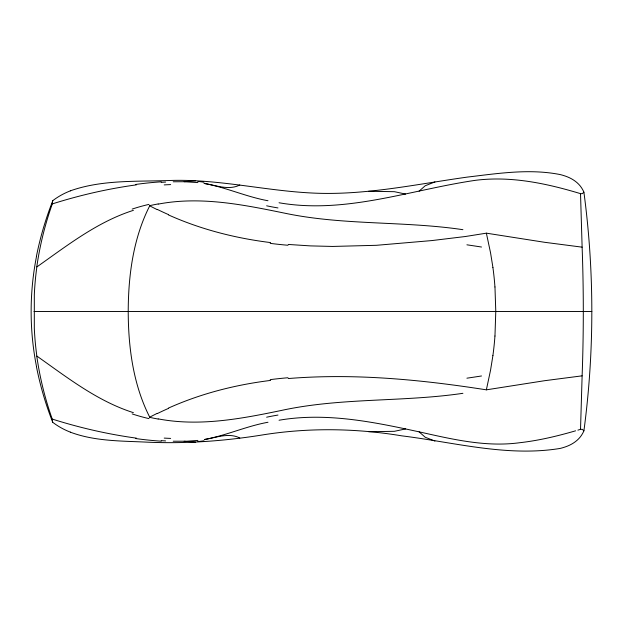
<?xml version="1.0" encoding="UTF-8"?>
<svg xmlns="http://www.w3.org/2000/svg" width="623" height="623" viewBox="0 0 623 623"><rect width="100%" height="100%" fill="white"/><g stroke="black" fill="none" stroke-linecap="round" stroke-linejoin="round"><path stroke-width="0.93" d="M70.337 190.833C102.39 179.479 137.13 181.768 170.585 180.468C217.84 178.941 264.152 190.568 311.165 192.974C363.785 195.824 415.611 184.291 467.437 177.08C498.057 173.451 529.488 168.483 560.108 174.557A57.129 57.129 0 0 1 565.411 176.122C572.451 178.528 579.102 182.998 582.676 189.68A28.759 28.759 0 0 1 583.907 192.196C594.451 271.293 594.451 351.707 583.915 430.805A28.759 28.759 0 0 1 582.684 433.32C579.102 440.002 572.451 444.479 565.411 446.87A57.129 57.129 0 0 1 560.108 448.435C507.293 457.111 454.05 442.283 401.835 435.851C355.733 428.219 308.51 427.518 262.338 434.963C223.493 441.201 184.151 443.997 144.832 442.05C119.85 440.936 94.065 441.092 70.337 432.167M133.392 412.652C97.422 401.212 67.284 377.522 36.858 356.076A300.294 300.294 0 0 1 34.312 328.282L34.32 294.718A300.294 300.294 0 0 1 36.858 266.924C67.284 245.478 97.422 221.788 133.392 210.348M577.91 430.127L580.527 429.348L582.123 375.84C583.689 332.955 583.704 290.045 582.123 247.16L580.527 193.652C546.558 183.396 510.868 175.787 475.263 180.343C410.308 189.851 345.469 214.351 279.042 202.763M494.966 336.031L495.783 311.5L494.966 286.969M36.773 266.909A325.338 325.338 0 0 1 52.285 203.955L52.667 200.824M492.918 355.554L490.55 370.171L486.368 389.834C420.977 379.617 354.401 373.146 288.231 378.55M419.115 191.152L425.221 185.755L434.916 181.939M239.785 185C228.68 190.724 215.465 185.163 203.962 183.411M583.915 192.196L582.271 193.66L580.527 193.652M157.167 413.368L149.707 417.145C133.197 384.632 128.33 347.579 128.221 311.5C128.33 275.421 133.197 238.368 149.707 205.855L157.167 209.632M168.498 408.073C200.832 393.565 235.525 384.741 270.647 380.412M52.231 203.931C79.689 195.24 107.872 188.753 136.421 184.852M575.605 430.812C557.203 436.17 538.467 440.625 519.395 442.758C485.566 447.291 451.916 439.153 419.115 431.848L405.557 428.935L394.398 431.311L368.606 431.716M204.321 439.526C215.69 437.751 228.805 432.315 239.785 438M267.991 422.262C246.365 426.171 226.18 435.516 204.593 439.48M582.123 247.16L544.533 242.285L486.368 233.166L465.459 236.499L431.941 240.564L376.424 245.306L332.565 246.443L310.394 245.89L288.231 244.45M158.226 204.11C200.52 195.988 243.476 204.726 284.952 213.23C343.546 225.495 403.883 220.9 462.905 229.685M279.042 420.237C321.266 412.956 364.144 420.159 405.557 428.935M486.368 389.834L544.533 380.715L582.123 375.84M462.905 393.315C402.699 402.193 341.124 397.458 281.425 410.44C241.101 418.812 199.313 426.755 158.226 418.89M197.935 440.422L186.729 441.224L173.202 441.224M580.527 429.348L582.271 429.34L583.915 430.805M173.202 181.776L184.143 181.714L195.7 180.787M161.193 182.344L165.609 182.08M33.985 311.5L591.85 311.5M184.143 181.714L197.935 182.578M368.606 191.284L394.398 191.689L405.557 194.065M165.609 440.92L164.729 440.874M195.7 442.213L184.143 441.286M164.137 440.843L161.193 440.656M270.647 242.588C235.525 238.259 200.832 229.435 168.498 214.927M136.421 438.148C107.872 434.247 79.689 427.76 52.231 419.069A325.338 325.338 0 0 1 36.773 356.091M204.593 183.52C226.18 187.484 246.373 196.829 267.991 200.738M434.916 441.061L425.221 437.245L419.115 431.848M486.368 233.166L490.55 252.829L492.918 267.446M52.231 419.069L52.667 422.176L51.374 418.773A323.384 323.384 0 0 1 36.407 366.472M161.256 441.185A67.346 12.149 4.2 0 1 135.495 438.514M170.64 438.405A73.685 14.454 4.5 0 1 164.207 438.101M203.986 440.78A113.37 97.204 -37.8 0 1 197.888 441.59M266.628 417.2A220.363 195.108 -0.4 0 1 277.967 415.066M158.18 419.069A91.402 42.987 9.3 0 1 149.629 417.317M149.006 418.625A95.576 46.826 8.9 0 1 132.177 413.913M157.292 413.586A438.405 379.547 47.6 0 1 168.631 408.322M270.195 379.633A177.586 66.443 -3.1 0 1 287.997 377.74M481.509 375.973A210.815 23.705 -8.7 0 1 466.915 378.184M197.888 181.41A113.37 97.204 37.8 0 1 203.986 182.22M277.967 207.934A220.363 195.108 0.4 0 1 266.628 205.8M149.629 205.683A91.402 42.987 -9.3 0 1 158.18 203.931M132.177 209.087A95.576 46.826 -8.9 0 1 149.006 204.375M168.631 214.678A438.405 379.547 -47.6 0 1 157.292 209.414M287.997 245.26A177.586 66.443 3.1 0 1 270.195 243.367M466.915 244.816A210.815 23.705 8.7 0 1 481.509 247.027M492.902 267.446A296.906 296.86 85 0 1 494.942 286.969M494.942 336.031A296.906 296.86 -85 0 1 492.902 355.554M135.495 184.486A67.346 12.149 -4.2 0 1 161.256 181.815M164.207 184.899A73.685 14.454 -4.5 0 1 170.64 184.595M70.352 432.128A70.539 70.539 0 0 1 52.62 422.23M36.383 256.52A325.86 325.86 0 0 1 52.745 200.855M52.62 200.77A70.539 70.539 0 0 1 70.352 190.872M36.484 366.456A285.318 285.318 0 0 1 36.484 256.544"/></g></svg>
